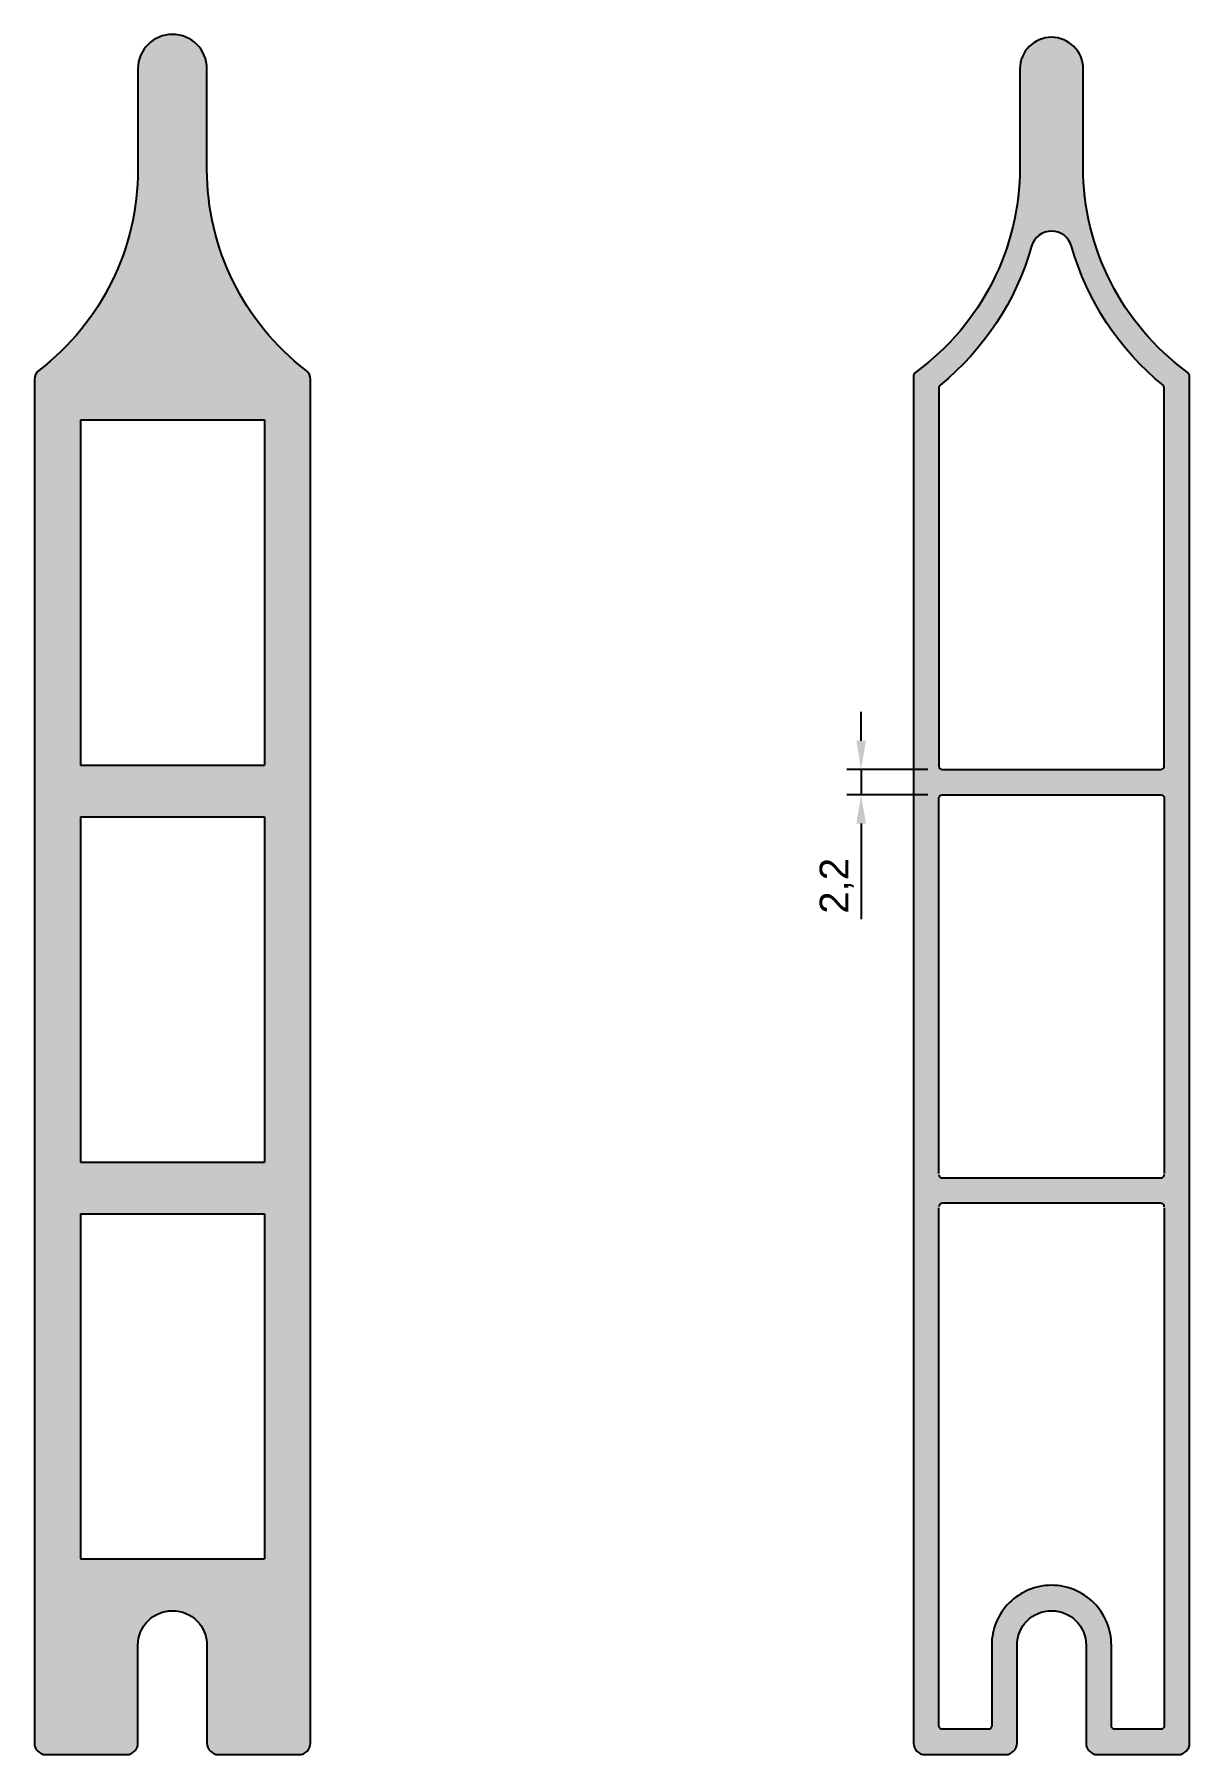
# Model space of a CAD drawing. Extents: x 73 to 823, y -58 to 227.
# Drawn here: x 85.3 to 185.7, y 77.8 to 227.3 of the extents above; entities that cross this region are included whole.
import ezdxf

# ---------------------------------------------------------------- set-up
doc = ezdxf.new("R2010")
doc.units = 0
doc.layers.get('0').update_dxf_attribs({"linetype": 'CONTINUOUS'})
doc.layers.get('DEFPOINTS').update_dxf_attribs({"linetype": 'CONTINUOUS'})
doc.styles.get("Standard").update_dxf_attribs({"font": 'arial.ttf'})
doc.dimstyles.new('ISO-25', dxfattribs={"dimtxt": 2.5, "dimasz": 2.5, "dimexe": 1.25, "dimexo": 1.25, "dimtad": 1, "dimtxsty": 'STANDARD', "dimcen": 2.5, "dimazin": 3, "dimtfac": 1, "dimtmove": 0, "dimatfit": 3})

# ---------------------------------------------------------------- blocks, each defined once
blk = doc.blocks.new('*U39')
at = {"linetype": 'CONTINUOUS'}
for points in [[(96.98, 193.83), (96.44, 227.21), (96.98, 227.32)], [(96.98, 193.83), (96.98, 227.32), (97.53, 193.83)], [(97.53, 193.83), (96.98, 227.32), (97.53, 227.32)], [(97.53, 193.83), (97.53, 227.32), (98.08, 193.83)], [(98.08, 193.83), (97.53, 227.32), (98.08, 227.21)], [(94.71, 193.83), (94.46, 225.41), (94.71, 225.91)], [(95.04, 193.83), (94.71, 225.91), (95.04, 226.35)], [(94.71, 193.83), (94.71, 225.91), (95.04, 193.83)], [(95.45, 193.83), (95.04, 226.35), (95.45, 226.72)], [(95.04, 193.83), (95.04, 226.35), (95.45, 193.83)], [(95.92, 193.83), (95.45, 226.72), (95.92, 227.01)], [(95.45, 193.83), (95.45, 226.72), (95.92, 193.83)], [(96.44, 193.83), (95.92, 227.01), (96.44, 227.21)], [(95.92, 193.83), (95.92, 227.01), (96.44, 193.83)], [(96.44, 193.83), (96.44, 227.21), (96.98, 193.83)], [(98.08, 193.83), (98.08, 227.21), (98.59, 193.83)], [(98.59, 193.83), (98.08, 227.21), (98.59, 227.01)], [(98.59, 193.83), (98.59, 227.01), (99.06, 193.83)], [(99.06, 193.83), (98.59, 227.01), (99.06, 226.72)], [(99.06, 193.83), (99.06, 226.72), (99.47, 193.83)], [(99.47, 193.83), (99.06, 226.72), (99.47, 226.35)], [(99.47, 193.83), (99.47, 226.35), (99.81, 193.83)], [(99.81, 193.83), (99.47, 226.35), (99.81, 225.91)], [(99.81, 193.83), (99.81, 225.91), (100.05, 193.83)], [(100.05, 193.83), (99.81, 225.91), (100.05, 225.41)], [(94.31, 193.83), (94.26, 224.33), (94.31, 224.88)], [(94.26, 215.58), (94.26, 224.33), (94.31, 193.83)], [(94.46, 193.83), (94.31, 224.88), (94.46, 225.41)], [(94.31, 193.83), (94.31, 224.88), (94.46, 193.83)], [(94.46, 193.83), (94.46, 225.41), (94.71, 193.83)], [(100.05, 193.83), (100.05, 225.41), (100.21, 193.83)], [(100.21, 193.83), (100.05, 225.41), (100.21, 224.88)], [(100.21, 193.83), (100.21, 224.88), (100.26, 193.83)], [(100.26, 215.58), (100.21, 224.88), (100.26, 224.33)], [(100.26, 193.83), (100.21, 224.88), (100.26, 215.58)], [(94.26, 193.83), (93.89, 211.57), (94.26, 215.58)], [(94.26, 193.83), (94.26, 215.58), (94.31, 193.83)], [(100.26, 193.83), (100.26, 215.58), (100.63, 193.83)], [(100.63, 193.83), (100.26, 215.58), (100.63, 211.57)], [(93.89, 193.83), (92.8, 207.69), (93.89, 211.57)], [(93.89, 193.83), (93.89, 211.57), (94.26, 193.83)], [(100.63, 193.83), (100.63, 211.57), (101.72, 193.83)], [(101.72, 193.83), (100.63, 211.57), (101.72, 207.69)], [(92.8, 193.83), (91.01, 204.08), (92.8, 207.69)], [(92.8, 193.83), (92.8, 207.69), (93.89, 193.83)], [(101.72, 193.83), (101.72, 207.69), (103.5, 193.83)], [(103.5, 193.83), (101.72, 207.69), (103.5, 204.08)], [(91.01, 193.83), (89.26, 201.73), (91.01, 204.08)], [(91.01, 193.83), (91.01, 204.08), (92.8, 193.83)], [(103.5, 193.83), (103.5, 204.08), (105.26, 193.83)], [(105.26, 193.83), (103.5, 204.08), (105.26, 201.73)], [(88.61, 77.83), (86.26, 198.68), (88.61, 200.85)], [(89.26, 193.83), (88.61, 200.85), (89.26, 201.73)], [(88.61, 77.83), (88.61, 200.85), (89.26, 77.83)], [(89.26, 77.83), (88.61, 200.85), (89.26, 94.83)], [(89.26, 94.83), (88.61, 200.85), (89.26, 124.83)], [(89.26, 124.83), (88.61, 200.85), (89.26, 129.33)], [(89.26, 129.33), (88.61, 200.85), (89.26, 159.33)], [(89.26, 159.33), (88.61, 200.85), (89.26, 163.83)], [(89.26, 163.83), (88.61, 200.85), (89.26, 193.83)], [(89.26, 193.83), (89.26, 201.73), (91.01, 193.83)], [(105.26, 193.83), (105.26, 201.73), (105.91, 77.83)], [(105.91, 77.83), (105.26, 201.73), (105.91, 200.85)], [(105.91, 77.83), (105.91, 200.85), (108.26, 77.83)], [(108.26, 77.83), (105.91, 200.85), (108.26, 198.68)], [(85.27, 78.65), (85.26, 197.33), (85.27, 197.49)], [(85.32, 78.49), (85.27, 197.51), (85.32, 197.66)], [(85.27, 78.65), (85.27, 197.49), (85.27, 197.51)], [(85.27, 78.65), (85.27, 197.51), (85.32, 78.49)], [(85.27, 78.65), (85.27, 197.49), (85.27, 78.65)], [(85.39, 78.33), (85.32, 197.69), (85.39, 197.82)], [(85.32, 78.47), (85.32, 197.66), (85.32, 197.69)], [(85.32, 78.47), (85.32, 197.69), (85.39, 78.33)], [(85.32, 78.49), (85.32, 197.66), (85.32, 78.47)], [(85.4, 78.31), (85.39, 197.82), (85.4, 197.85)], [(85.39, 78.33), (85.39, 197.82), (85.4, 78.31)], [(85.49, 78.19), (85.4, 197.85), (85.49, 197.97)], [(85.4, 78.31), (85.4, 197.85), (85.49, 78.19)], [(85.51, 78.16), (85.49, 197.97), (85.51, 198)], [(85.49, 78.19), (85.49, 197.97), (85.51, 78.16)], [(85.61, 78.06), (85.51, 198), (85.61, 198.09)], [(85.51, 78.16), (85.51, 198), (85.61, 78.06)], [(85.65, 78.04), (85.61, 198.09), (85.65, 198.12)], [(85.61, 78.06), (85.61, 198.09), (85.65, 78.04)], [(85.76, 77.96), (85.65, 198.12), (85.76, 198.22)], [(85.65, 78.04), (85.65, 198.12), (85.76, 77.96)], [(85.92, 77.89), (85.76, 198.22), (85.92, 198.37)], [(85.76, 77.96), (85.76, 198.22), (85.92, 77.89)], [(86.08, 77.84), (85.92, 198.37), (86.08, 198.52)], [(85.92, 77.89), (85.92, 198.37), (86.08, 77.84)], [(86.26, 77.83), (86.08, 198.52), (86.26, 198.68)], [(86.08, 77.84), (86.08, 198.52), (86.26, 77.83)], [(86.26, 77.83), (86.26, 198.68), (88.61, 77.83)], [(108.26, 77.83), (108.26, 198.68), (108.45, 77.85)], [(108.45, 77.85), (108.26, 198.68), (108.45, 198.5)], [(108.45, 77.85), (108.45, 198.5), (108.64, 77.9)], [(108.64, 77.9), (108.45, 198.5), (108.64, 198.33)], [(108.64, 77.9), (108.64, 198.33), (108.81, 78)], [(108.81, 78), (108.64, 198.33), (108.81, 198.17)], [(108.81, 78), (108.81, 198.17), (108.87, 78.04)], [(108.87, 78.04), (108.81, 198.17), (108.87, 198.12)], [(108.87, 78.04), (108.87, 198.12), (108.96, 78.12)], [(108.96, 78.12), (108.87, 198.12), (108.96, 198.03)], [(108.96, 78.12), (108.96, 198.03), (109, 78.16)], [(109, 78.16), (108.96, 198.03), (109, 198)], [(109, 78.16), (109, 198), (109.09, 78.27)], [(109.09, 78.27), (109, 198), (109.09, 197.88)], [(109.09, 78.27), (109.09, 197.88), (109.11, 78.31)], [(109.11, 78.31), (109.09, 197.88), (109.11, 197.85)], [(109.11, 78.31), (109.11, 197.85), (109.18, 78.45)], [(109.18, 78.45), (109.11, 197.85), (109.18, 197.71)], [(109.18, 78.45), (109.18, 197.71), (109.19, 78.48)], [(109.19, 78.48), (109.18, 197.71), (109.19, 197.69)], [(109.19, 78.48), (109.19, 197.69), (109.24, 78.63)], [(109.24, 78.63), (109.19, 197.69), (109.24, 197.52)], [(109.24, 78.63), (109.24, 197.52), (109.24, 78.66)], [(109.24, 78.66), (109.24, 197.52), (109.24, 197.51)], [(109.24, 78.66), (109.24, 197.51), (109.26, 78.83)], [(109.26, 78.83), (109.24, 197.51), (109.26, 197.33)], [(85.26, 78.83), (85.26, 197.33), (85.27, 78.65)], [(105.26, 163.83), (105.26, 193.83), (105.91, 77.83)], [(89.26, 159.33), (89.26, 163.83), (105.26, 159.33)], [(105.26, 159.33), (89.26, 163.83), (105.26, 163.83)], [(105.26, 159.33), (105.26, 163.83), (105.91, 77.83)], [(105.26, 129.33), (105.26, 159.33), (105.91, 77.83)], [(89.26, 124.83), (89.26, 129.33), (105.26, 124.83)], [(105.26, 124.83), (89.26, 129.33), (105.26, 129.33)], [(105.26, 124.83), (105.26, 129.33), (105.91, 77.83)], [(105.26, 94.83), (105.26, 124.83), (105.91, 77.83)], [(89.26, 77.83), (89.26, 94.83), (93.26, 77.83)], [(93.26, 77.83), (89.26, 94.83), (93.26, 94.83)], [(93.26, 77.83), (93.26, 94.83), (93.43, 77.84)], [(93.43, 77.84), (93.26, 94.83), (93.43, 94.83)], [(93.43, 77.84), (93.43, 94.83), (93.6, 77.89)], [(93.6, 77.89), (93.43, 94.83), (93.6, 94.83)], [(93.6, 77.89), (93.6, 94.83), (93.76, 77.96)], [(93.76, 77.96), (93.6, 94.83), (93.76, 94.83)], [(93.76, 77.96), (93.76, 94.83), (93.9, 78.06)], [(93.9, 78.06), (93.76, 94.83), (93.9, 94.83)], [(93.9, 78.06), (93.9, 94.83), (94.02, 78.19)], [(94.02, 78.19), (93.9, 94.83), (94.02, 94.83)], [(94.02, 78.19), (94.02, 94.83), (94.12, 78.33)], [(94.12, 78.33), (94.02, 94.83), (94.12, 94.83)], [(94.12, 78.33), (94.12, 94.83), (94.2, 78.49)], [(94.2, 78.49), (94.12, 94.83), (94.2, 94.83)], [(94.2, 78.49), (94.2, 94.83), (94.24, 78.65)], [(94.24, 78.65), (94.2, 94.83), (94.24, 94.83)], [(94.24, 78.65), (94.24, 94.83), (94.26, 78.83)], [(94.26, 87.33), (94.24, 94.83), (94.26, 94.83)], [(94.26, 78.83), (94.24, 94.83), (94.26, 87.33)], [(94.26, 87.33), (94.26, 94.83), (94.31, 87.88)], [(94.31, 87.88), (94.26, 94.83), (94.31, 94.83)], [(94.31, 87.88), (94.31, 94.83), (94.46, 88.41)], [(94.46, 88.41), (94.31, 94.83), (94.46, 94.83)], [(94.46, 88.41), (94.46, 94.83), (94.71, 88.91)], [(94.71, 88.91), (94.46, 94.83), (94.71, 94.83)], [(94.71, 88.91), (94.71, 94.83), (95.04, 89.35)], [(95.04, 89.35), (94.71, 94.83), (95.04, 94.83)], [(95.04, 89.35), (95.04, 94.83), (95.45, 89.72)], [(95.45, 89.72), (95.04, 94.83), (95.45, 94.83)], [(95.45, 89.72), (95.45, 94.83), (95.92, 90.01)], [(95.92, 90.01), (95.45, 94.83), (95.92, 94.83)], [(95.92, 90.01), (95.92, 94.83), (96.44, 90.21)], [(96.44, 90.21), (95.92, 94.83), (96.44, 94.83)], [(96.44, 90.21), (96.44, 94.83), (96.98, 90.32)], [(96.98, 90.32), (96.44, 94.83), (96.98, 94.83)], [(96.98, 90.32), (96.98, 94.83), (97.53, 90.32)], [(97.53, 90.32), (96.98, 94.83), (97.53, 94.83)], [(97.53, 90.32), (97.53, 94.83), (98.08, 90.21)], [(98.08, 90.21), (97.53, 94.83), (98.08, 94.83)], [(98.08, 90.21), (98.08, 94.83), (98.59, 90.01)], [(98.59, 90.01), (98.08, 94.83), (98.59, 94.83)], [(98.59, 90.01), (98.59, 94.83), (99.06, 89.72)], [(99.06, 89.72), (98.59, 94.83), (99.06, 94.83)], [(99.06, 89.72), (99.06, 94.83), (99.47, 89.35)], [(99.47, 89.35), (99.06, 94.83), (99.47, 94.83)], [(99.47, 89.35), (99.47, 94.83), (99.81, 88.91)], [(99.81, 88.91), (99.47, 94.83), (99.81, 94.83)], [(99.81, 88.91), (99.81, 94.83), (100.05, 88.41)], [(100.05, 88.41), (99.81, 94.83), (100.05, 94.83)], [(100.05, 88.41), (100.05, 94.83), (100.21, 87.88)], [(100.21, 87.88), (100.05, 94.83), (100.21, 94.83)], [(100.21, 87.88), (100.21, 94.83), (100.26, 87.33)], [(100.26, 87.33), (100.21, 94.83), (100.26, 94.83)], [(100.26, 87.33), (100.26, 94.83), (100.27, 78.65)], [(100.27, 78.65), (100.26, 94.83), (100.27, 94.83)], [(100.27, 78.65), (100.27, 94.83), (100.32, 78.49)], [(100.32, 78.49), (100.27, 94.83), (100.32, 94.83)], [(100.32, 78.49), (100.32, 94.83), (100.39, 78.33)], [(100.39, 78.33), (100.32, 94.83), (100.39, 94.83)], [(100.39, 78.33), (100.39, 94.83), (100.49, 78.19)], [(100.49, 78.19), (100.39, 94.83), (100.49, 94.83)], [(100.49, 78.19), (100.49, 94.83), (100.61, 78.06)], [(100.61, 78.06), (100.49, 94.83), (100.61, 94.83)], [(100.61, 78.06), (100.61, 94.83), (100.76, 77.96)], [(100.76, 77.96), (100.61, 94.83), (100.76, 94.83)], [(100.76, 77.96), (100.76, 94.83), (100.92, 77.89)], [(100.92, 77.89), (100.76, 94.83), (100.92, 94.83)], [(100.92, 77.89), (100.92, 94.83), (101.08, 77.84)], [(101.08, 77.84), (100.92, 94.83), (101.08, 94.83)], [(101.08, 77.84), (101.08, 94.83), (101.26, 77.83)], [(101.26, 77.83), (101.08, 94.83), (101.26, 94.83)], [(101.26, 77.83), (101.26, 94.83), (105.26, 77.83)], [(105.26, 77.83), (101.26, 94.83), (105.26, 94.83)], [(105.26, 77.83), (105.26, 94.83), (105.91, 77.83)], [(100.26, 78.83), (100.26, 87.33), (100.27, 78.65)]]:
    blk.add_solid(points, dxfattribs=at)
blk = doc.blocks.new('*U41')
at = {"linetype": 'CONTINUOUS'}
for points in [[(171.32, 207.29), (171.1, 225.32), (171.32, 225.78)], [(171.63, 208.11), (171.32, 225.78), (171.63, 226.18)], [(171.32, 207.29), (171.32, 225.78), (171.63, 208.11)], [(171.93, 208.93), (171.63, 226.18), (171.93, 226.46)], [(171.63, 208.11), (171.63, 226.18), (171.93, 208.93)], [(172.01, 209.12), (171.93, 226.46), (172.01, 226.52)], [(171.93, 208.93), (171.93, 226.46), (172.01, 209.12)], [(172.05, 209.24), (172.01, 226.52), (172.05, 226.55)], [(172.01, 209.12), (172.01, 226.52), (172.05, 209.24)], [(172.23, 209.52), (172.05, 226.55), (172.23, 226.66)], [(172.05, 209.24), (172.05, 226.55), (172.23, 209.52)], [(172.44, 209.75), (172.23, 226.66), (172.44, 226.79)], [(172.23, 209.52), (172.23, 226.66), (172.44, 209.75)], [(172.45, 209.77), (172.44, 226.79), (172.45, 226.8)], [(172.44, 209.75), (172.44, 226.79), (172.45, 209.77)], [(172.72, 209.97), (172.45, 226.8), (172.72, 226.9)], [(172.45, 209.77), (172.45, 226.8), (172.72, 209.97)], [(172.91, 210.06), (172.72, 226.9), (172.91, 226.97)], [(172.72, 209.97), (172.72, 226.9), (172.91, 210.06)], [(173.01, 210.11), (172.91, 226.97), (173.01, 226.99)], [(172.91, 210.06), (172.91, 226.97), (173.01, 210.11)], [(173.33, 210.2), (173.01, 226.99), (173.33, 227.05)], [(173.01, 210.11), (173.01, 226.99), (173.33, 210.2)], [(173.41, 210.21), (173.33, 227.05), (173.41, 227.07)], [(173.33, 210.2), (173.33, 227.05), (173.41, 210.21)], [(173.41, 210.21), (173.41, 227.07), (173.66, 210.23)], [(173.66, 210.23), (173.41, 227.07), (173.66, 227.07)], [(173.66, 210.23), (173.66, 227.07), (173.92, 210.21)], [(173.92, 210.21), (173.66, 227.07), (173.92, 227.07)], [(173.92, 210.21), (173.92, 227.07), (173.99, 210.2)], [(173.99, 210.2), (173.92, 227.07), (173.99, 227.05)], [(173.99, 210.2), (173.99, 227.05), (174.31, 210.11)], [(174.31, 210.11), (173.99, 227.05), (174.31, 226.99)], [(174.31, 210.11), (174.31, 226.99), (174.41, 210.06)], [(174.41, 210.06), (174.31, 226.99), (174.41, 226.97)], [(174.41, 210.06), (174.41, 226.97), (174.61, 209.97)], [(174.61, 209.97), (174.41, 226.97), (174.61, 226.9)], [(174.61, 209.97), (174.61, 226.9), (174.87, 209.77)], [(174.87, 209.77), (174.61, 226.9), (174.87, 226.8)], [(174.87, 209.77), (174.87, 226.8), (174.89, 209.75)], [(174.89, 209.75), (174.87, 226.8), (174.89, 226.79)], [(174.89, 209.75), (174.89, 226.79), (175.1, 209.52)], [(175.1, 209.52), (174.89, 226.79), (175.1, 226.66)], [(175.1, 209.52), (175.1, 226.66), (175.27, 209.24)], [(175.27, 209.24), (175.1, 226.66), (175.27, 226.55)], [(175.27, 209.24), (175.27, 226.55), (175.32, 209.12)], [(175.32, 209.12), (175.27, 226.55), (175.32, 226.52)], [(175.32, 209.12), (175.32, 226.52), (175.39, 208.93)], [(175.39, 208.93), (175.32, 226.52), (175.39, 226.46)], [(175.39, 208.93), (175.39, 226.46), (175.69, 208.11)], [(175.69, 208.11), (175.39, 226.46), (175.69, 226.18)], [(175.69, 208.11), (175.69, 226.18), (176, 207.29)], [(176, 207.29), (175.69, 226.18), (176, 225.78)], [(176, 207.29), (176, 225.78), (176.23, 206.68)], [(176.23, 206.68), (176, 225.78), (176.23, 225.32)], [(170.96, 206.3), (170.91, 224.33), (170.96, 224.83)], [(170.91, 215.77), (170.91, 224.33), (170.96, 206.3)], [(171.1, 206.68), (170.96, 224.83), (171.1, 225.32)], [(170.96, 206.3), (170.96, 224.83), (171.1, 206.68)], [(171.1, 206.68), (171.1, 225.32), (171.32, 207.29)], [(176.23, 206.68), (176.23, 225.32), (176.37, 206.3)], [(176.37, 206.3), (176.23, 225.32), (176.37, 224.83)], [(176.37, 206.3), (176.37, 224.83), (176.41, 206.17)], [(176.41, 215.77), (176.37, 224.83), (176.41, 224.33)], [(176.41, 206.17), (176.37, 224.83), (176.41, 215.77)], [(170.91, 206.17), (170.66, 213.07), (170.91, 215.77)], [(170.91, 206.17), (170.91, 215.77), (170.96, 206.3)], [(176.41, 206.17), (176.41, 215.77), (176.67, 205.48)], [(176.67, 205.48), (176.41, 215.77), (176.67, 213.07)], [(170.66, 205.48), (170.52, 211.65), (170.66, 213.07)], [(170.66, 205.48), (170.66, 213.07), (170.91, 206.17)], [(176.67, 205.48), (176.67, 213.07), (176.8, 205.24)], [(176.8, 205.24), (176.67, 213.07), (176.8, 211.65)], [(170.52, 205.24), (169.37, 207.68), (170.52, 211.65)], [(170.52, 205.24), (170.52, 211.65), (170.66, 205.48)], [(176.8, 205.24), (176.8, 211.65), (177.95, 203.16)], [(177.95, 203.16), (176.8, 211.65), (177.95, 207.68)], [(168.88, 202.27), (167.5, 203.99), (168.88, 206.71)], [(169.37, 203.16), (168.88, 206.71), (169.37, 207.68)], [(168.88, 202.27), (168.88, 206.71), (169.37, 203.16)], [(169.37, 203.16), (169.37, 207.68), (170.52, 205.24)], [(177.95, 203.16), (177.95, 207.68), (178.45, 202.27)], [(178.45, 202.27), (177.95, 207.68), (178.45, 206.71)], [(178.45, 202.27), (178.45, 206.71), (179.83, 200.49)], [(179.83, 200.49), (178.45, 206.71), (179.83, 203.99)], [(167.5, 200.49), (166.63, 202.87), (167.5, 203.99)], [(167.5, 200.49), (167.5, 203.99), (168.88, 202.27)], [(179.83, 200.49), (179.83, 203.99), (180.69, 199.37)], [(180.69, 199.37), (179.83, 203.99), (180.69, 202.87)], [(166.63, 199.37), (164.97, 200.72), (166.63, 202.87)], [(166.63, 199.37), (166.63, 202.87), (167.5, 200.49)], [(180.69, 199.37), (180.69, 202.87), (182.36, 197.78)], [(182.36, 197.78), (180.69, 202.87), (182.36, 200.72)], [(164.97, 197.78), (163.97, 199.84), (164.97, 200.72)], [(164.97, 197.78), (164.97, 200.72), (166.63, 199.37)], [(182.36, 197.78), (182.36, 200.72), (183.35, 196.83)], [(183.35, 196.83), (182.36, 200.72), (183.35, 199.84)], [(163.86, 196.6), (162.66, 198.69), (163.86, 199.75)], [(163.86, 196.6), (163.86, 199.75), (163.87, 196.66)], [(163.87, 196.66), (163.86, 199.75), (163.87, 199.75)], [(163.88, 196.71), (163.87, 199.75), (163.88, 199.76)], [(163.87, 196.66), (163.87, 199.75), (163.88, 196.71)], [(163.9, 196.75), (163.88, 199.76), (163.9, 199.78)], [(163.88, 196.71), (163.88, 199.76), (163.9, 196.75)], [(163.93, 196.8), (163.9, 199.78), (163.93, 199.81)], [(163.9, 196.75), (163.9, 199.78), (163.93, 196.8)], [(163.97, 196.83), (163.93, 199.81), (163.97, 199.84)], [(163.93, 196.8), (163.93, 199.81), (163.97, 196.83)], [(163.97, 196.83), (163.97, 199.84), (164.97, 197.78)], [(183.35, 196.83), (183.35, 199.84), (183.39, 196.8)], [(183.39, 196.8), (183.35, 199.84), (183.39, 199.81)], [(183.39, 196.8), (183.39, 199.81), (183.42, 196.75)], [(183.42, 196.75), (183.39, 199.81), (183.42, 199.78)], [(183.42, 196.75), (183.42, 199.78), (183.44, 196.71)], [(183.44, 196.71), (183.42, 199.78), (183.44, 199.76)], [(183.44, 196.71), (183.44, 199.76), (183.46, 196.66)], [(183.46, 196.66), (183.44, 199.76), (183.46, 199.75)], [(183.46, 196.66), (183.46, 199.75), (183.46, 196.6)], [(183.46, 196.6), (183.46, 199.75), (183.46, 199.75)], [(183.46, 196.6), (183.46, 199.75), (184.66, 77.83)], [(184.66, 77.83), (183.46, 199.75), (184.66, 198.69)], [(161.67, 78.73), (161.66, 197.58), (161.67, 197.67)], [(161.66, 78.83), (161.66, 197.58), (161.67, 78.73)], [(161.68, 78.65), (161.67, 197.67), (161.68, 197.7)], [(161.67, 78.73), (161.67, 197.67), (161.68, 78.65)], [(161.7, 78.58), (161.68, 197.7), (161.7, 197.76)], [(161.68, 78.65), (161.68, 197.7), (161.7, 78.58)], [(161.72, 78.49), (161.7, 197.76), (161.72, 197.81)], [(161.7, 78.58), (161.7, 197.76), (161.72, 78.49)], [(161.74, 78.45), (161.72, 197.81), (161.74, 197.85)], [(161.72, 78.49), (161.72, 197.81), (161.74, 78.45)], [(161.8, 78.33), (161.74, 197.85), (161.8, 197.92)], [(161.74, 78.45), (161.74, 197.85), (161.8, 78.33)], [(161.87, 78.23), (161.8, 197.92), (161.87, 197.98)], [(161.8, 78.33), (161.8, 197.92), (161.8, 78.33)], [(161.8, 78.33), (161.8, 197.92), (161.8, 197.92)], [(161.8, 78.33), (161.8, 197.92), (161.87, 78.23)], [(161.9, 78.19), (161.87, 197.98), (161.9, 198.01)], [(161.87, 78.23), (161.87, 197.98), (161.9, 78.19)], [(162.02, 78.06), (161.9, 198.01), (162.02, 198.12)], [(161.9, 78.19), (161.9, 198.01), (162.02, 78.06)], [(162.16, 77.96), (162.02, 198.12), (162.16, 198.24)], [(162.02, 78.06), (162.02, 198.12), (162.16, 77.96)], [(162.32, 77.89), (162.16, 198.24), (162.32, 198.38)], [(162.16, 77.96), (162.16, 198.24), (162.32, 77.89)], [(162.49, 77.84), (162.32, 198.38), (162.49, 198.53)], [(162.32, 77.89), (162.32, 198.38), (162.49, 77.84)], [(162.66, 77.83), (162.49, 198.53), (162.66, 198.69)], [(162.49, 77.84), (162.49, 198.53), (162.66, 77.83)], [(162.66, 77.83), (162.66, 198.69), (163.86, 77.83)], [(163.86, 77.83), (162.66, 198.69), (163.86, 80.33)], [(163.86, 80.33), (162.66, 198.69), (163.86, 125.44)], [(163.86, 125.44), (162.66, 198.69), (163.86, 128.24)], [(163.86, 128.24), (162.66, 198.69), (163.86, 160.94)], [(163.86, 160.94), (162.66, 198.69), (163.86, 163.74)], [(163.86, 163.74), (162.66, 198.69), (163.86, 196.6)], [(184.66, 77.83), (184.66, 198.69), (184.86, 77.85)], [(184.86, 77.85), (184.66, 198.69), (184.86, 198.51)], [(184.86, 77.85), (184.86, 198.51), (185.05, 77.9)], [(185.05, 77.9), (184.86, 198.51), (185.05, 198.35)], [(185.05, 77.9), (185.05, 198.35), (185.22, 78)], [(185.22, 78), (185.05, 198.35), (185.22, 198.2)], [(185.22, 78), (185.22, 198.2), (185.37, 78.12)], [(185.37, 78.12), (185.22, 198.2), (185.37, 198.06)], [(185.37, 78.12), (185.37, 198.06), (185.46, 78.23)], [(185.46, 78.23), (185.37, 198.06), (185.46, 197.98)], [(185.46, 78.23), (185.46, 197.98), (185.49, 78.27)], [(185.49, 78.27), (185.46, 197.98), (185.49, 197.95)], [(185.49, 78.27), (185.49, 197.95), (185.53, 78.33)], [(185.53, 78.33), (185.49, 197.95), (185.53, 197.92)], [(185.53, 78.33), (185.53, 197.92), (185.58, 78.44)], [(185.58, 78.44), (185.53, 197.92), (185.58, 197.85)], [(185.58, 78.44), (185.58, 197.85), (185.59, 78.45)], [(185.59, 78.45), (185.58, 197.85), (185.59, 197.85)], [(185.59, 78.45), (185.59, 197.85), (185.63, 78.58)], [(185.63, 78.58), (185.59, 197.85), (185.63, 197.76)], [(185.63, 78.58), (185.63, 197.76), (185.64, 78.63)], [(185.64, 78.63), (185.63, 197.76), (185.64, 197.71)], [(185.64, 78.63), (185.64, 197.71), (185.65, 78.74)], [(185.65, 78.74), (185.64, 197.71), (185.65, 197.67)], [(185.65, 78.74), (185.65, 197.67), (185.66, 78.83)], [(185.66, 78.83), (185.65, 197.67), (185.66, 197.58)], [(183.46, 163.74), (183.46, 196.6), (184.66, 77.83)], [(163.86, 160.94), (163.86, 163.74), (163.87, 160.99)], [(163.87, 160.99), (163.86, 163.74), (163.87, 163.69)], [(163.87, 160.99), (163.87, 163.69), (163.88, 161.04)], [(163.88, 161.04), (163.87, 163.69), (163.88, 163.64)], [(163.88, 161.04), (163.88, 163.64), (163.9, 161.09)], [(163.9, 161.09), (163.88, 163.64), (163.9, 163.59)], [(163.9, 161.09), (163.9, 163.59), (163.93, 161.13)], [(163.93, 161.13), (163.9, 163.59), (163.93, 163.55)], [(163.93, 161.13), (163.93, 163.55), (163.97, 161.17)], [(163.97, 161.17), (163.93, 163.55), (163.97, 163.51)], [(163.97, 161.17), (163.97, 163.51), (164.01, 161.2)], [(164.01, 161.2), (163.97, 163.51), (164.01, 163.48)], [(164.01, 161.2), (164.01, 163.48), (164.06, 161.22)], [(164.06, 161.22), (164.01, 163.48), (164.06, 163.46)], [(164.06, 161.22), (164.06, 163.46), (164.11, 161.24)], [(164.11, 161.24), (164.06, 163.46), (164.11, 163.45)], [(164.11, 161.24), (164.11, 163.45), (164.16, 161.24)], [(164.16, 161.24), (164.11, 163.45), (164.16, 163.44)], [(164.16, 161.24), (164.16, 163.44), (183.16, 161.24)], [(183.16, 161.24), (164.16, 163.44), (183.16, 163.44)], [(183.21, 161.24), (183.16, 163.44), (183.21, 163.45)], [(183.16, 161.24), (183.16, 163.44), (183.21, 161.24)], [(183.27, 161.22), (183.21, 163.45), (183.27, 163.46)], [(183.21, 161.24), (183.21, 163.45), (183.27, 161.22)], [(183.31, 161.2), (183.27, 163.46), (183.31, 163.48)], [(183.27, 161.22), (183.27, 163.46), (183.31, 161.2)], [(183.36, 161.17), (183.31, 163.48), (183.36, 163.51)], [(183.31, 161.2), (183.31, 163.48), (183.36, 161.17)], [(183.39, 161.13), (183.36, 163.51), (183.39, 163.55)], [(183.36, 161.17), (183.36, 163.51), (183.39, 161.13)], [(183.42, 161.09), (183.39, 163.55), (183.42, 163.59)], [(183.39, 161.13), (183.39, 163.55), (183.42, 161.09)], [(183.44, 161.04), (183.42, 163.59), (183.44, 163.64)], [(183.42, 161.09), (183.42, 163.59), (183.44, 161.04)], [(183.46, 160.99), (183.44, 163.64), (183.46, 163.69)], [(183.44, 161.04), (183.44, 163.64), (183.46, 160.99)], [(183.46, 160.94), (183.46, 163.69), (183.46, 163.74)], [(183.46, 160.94), (183.46, 163.74), (184.66, 77.83)], [(183.46, 160.99), (183.46, 163.69), (183.46, 160.94)], [(183.46, 128.24), (183.46, 160.94), (184.66, 77.83)], [(163.86, 125.44), (163.86, 128.24), (163.87, 125.49)], [(163.87, 125.49), (163.86, 128.24), (163.87, 128.19)], [(163.87, 125.49), (163.87, 128.19), (163.88, 125.54)], [(163.88, 125.54), (163.87, 128.19), (163.88, 128.14)], [(163.88, 125.54), (163.88, 128.14), (163.9, 125.59)], [(163.9, 125.59), (163.88, 128.14), (163.9, 128.09)], [(163.9, 125.59), (163.9, 128.09), (163.93, 125.63)], [(163.93, 125.63), (163.9, 128.09), (163.93, 128.05)], [(163.93, 125.63), (163.93, 128.05), (163.97, 125.67)], [(163.97, 125.67), (163.93, 128.05), (163.97, 128.01)], [(163.97, 125.67), (163.97, 128.01), (164.01, 125.7)], [(164.01, 125.7), (163.97, 128.01), (164.01, 127.98)], [(164.01, 125.7), (164.01, 127.98), (164.06, 125.72)], [(164.06, 125.72), (164.01, 127.98), (164.06, 127.96)], [(164.06, 125.72), (164.06, 127.96), (164.11, 125.74)], [(164.11, 125.74), (164.06, 127.96), (164.11, 127.95)], [(164.11, 125.74), (164.11, 127.95), (164.16, 125.74)], [(164.16, 125.74), (164.11, 127.95), (164.16, 127.94)], [(164.16, 125.74), (164.16, 127.94), (183.16, 125.74)], [(183.16, 125.74), (164.16, 127.94), (183.16, 127.94)], [(183.21, 125.74), (183.16, 127.94), (183.21, 127.95)], [(183.16, 125.74), (183.16, 127.94), (183.21, 125.74)], [(183.21, 125.74), (183.21, 127.95), (183.22, 125.74)], [(183.22, 125.74), (183.21, 127.95), (183.22, 127.95)], [(183.27, 125.72), (183.22, 127.95), (183.27, 127.96)], [(183.22, 125.74), (183.22, 127.95), (183.27, 125.72)], [(183.28, 125.72), (183.27, 127.96), (183.28, 127.97)], [(183.27, 125.72), (183.27, 127.96), (183.28, 125.72)], [(183.31, 125.7), (183.28, 127.97), (183.31, 127.98)], [(183.28, 125.72), (183.28, 127.97), (183.31, 125.7)], [(183.33, 125.69), (183.31, 127.98), (183.33, 127.99)], [(183.31, 125.7), (183.31, 127.98), (183.33, 125.69)], [(183.36, 125.67), (183.33, 127.99), (183.36, 128.01)], [(183.33, 125.69), (183.33, 127.99), (183.36, 125.67)], [(183.37, 125.65), (183.36, 128.01), (183.37, 128.03)], [(183.36, 125.67), (183.36, 128.01), (183.37, 125.65)], [(183.39, 125.63), (183.37, 128.03), (183.39, 128.05)], [(183.37, 125.65), (183.37, 128.03), (183.39, 125.63)], [(183.41, 125.61), (183.39, 128.05), (183.41, 128.08)], [(183.39, 125.63), (183.39, 128.05), (183.41, 125.61)], [(183.42, 125.59), (183.41, 128.08), (183.42, 128.09)], [(183.41, 125.61), (183.41, 128.08), (183.42, 125.59)], [(183.44, 125.56), (183.42, 128.09), (183.44, 128.13)], [(183.42, 125.59), (183.42, 128.09), (183.44, 125.56)], [(183.46, 125.5), (183.44, 128.14), (183.46, 128.18)], [(183.44, 125.54), (183.44, 128.13), (183.44, 128.14)], [(183.44, 125.54), (183.44, 128.14), (183.46, 125.5)], [(183.44, 125.56), (183.44, 128.13), (183.44, 125.54)], [(183.46, 125.44), (183.46, 128.19), (183.46, 128.24)], [(183.46, 125.44), (183.46, 128.24), (184.66, 77.83)], [(183.46, 125.49), (183.46, 128.18), (183.46, 128.19)], [(183.46, 125.49), (183.46, 128.19), (183.46, 125.44)], [(183.46, 125.5), (183.46, 128.18), (183.46, 125.49)], [(183.46, 80.33), (183.46, 125.44), (184.66, 77.83)], [(170.31, 78.06), (170.16, 91.16), (170.31, 91.28)], [(170.43, 78.19), (170.31, 91.28), (170.43, 91.38)], [(170.31, 78.06), (170.31, 91.28), (170.43, 78.19)], [(170.53, 78.33), (170.43, 91.38), (170.53, 91.46)], [(170.43, 78.19), (170.43, 91.38), (170.53, 78.33)], [(170.6, 78.49), (170.53, 91.46), (170.6, 91.52)], [(170.53, 78.33), (170.53, 91.46), (170.6, 78.49)], [(170.65, 78.65), (170.6, 91.52), (170.65, 91.56)], [(170.6, 78.49), (170.6, 91.52), (170.65, 78.65)], [(170.66, 87.33), (170.65, 91.56), (170.66, 91.57)], [(170.65, 78.65), (170.65, 91.56), (170.66, 78.83)], [(170.66, 78.83), (170.65, 91.56), (170.66, 87.33)], [(170.71, 87.88), (170.66, 91.57), (170.71, 91.62)], [(170.66, 87.33), (170.66, 91.57), (170.71, 87.88)], [(170.77, 88.09), (170.71, 91.62), (170.77, 91.66)], [(170.71, 87.88), (170.71, 91.62), (170.77, 88.09)], [(170.86, 88.41), (170.77, 91.66), (170.86, 91.71)], [(170.77, 88.09), (170.77, 91.66), (170.86, 88.41)], [(171.11, 88.91), (170.86, 91.71), (171.11, 91.85)], [(170.86, 88.41), (170.86, 91.71), (171.11, 88.91)], [(171.45, 89.35), (171.11, 91.85), (171.45, 92.02)], [(171.11, 88.91), (171.11, 91.85), (171.45, 89.35)], [(171.67, 89.56), (171.45, 92.02), (171.67, 92.15)], [(171.45, 89.35), (171.45, 92.02), (171.67, 89.56)], [(171.85, 89.72), (171.67, 92.15), (171.85, 92.2)], [(171.67, 89.56), (171.67, 92.15), (171.85, 89.72)], [(172.33, 90.01), (171.85, 92.2), (172.33, 92.34)], [(171.85, 89.72), (171.85, 92.2), (172.33, 90.01)], [(172.65, 90.14), (172.33, 92.34), (172.65, 92.44)], [(172.33, 90.01), (172.33, 92.34), (172.65, 90.14)], [(172.84, 90.21), (172.65, 92.44), (172.84, 92.46)], [(172.65, 90.14), (172.65, 92.44), (172.84, 90.21)], [(173.39, 90.32), (172.84, 92.46), (173.39, 92.51)], [(172.84, 90.21), (172.84, 92.46), (173.39, 90.32)], [(173.66, 90.32), (173.39, 92.51), (173.66, 92.54)], [(173.39, 90.32), (173.39, 92.51), (173.66, 90.32)], [(173.66, 90.32), (173.66, 92.54), (173.94, 90.32)], [(173.94, 90.32), (173.66, 92.54), (173.94, 92.52)], [(173.94, 90.32), (173.94, 92.52), (174.48, 90.21)], [(174.48, 90.21), (173.94, 92.52), (174.48, 92.47)], [(174.48, 90.21), (174.48, 92.47), (174.57, 90.18)], [(174.57, 90.18), (174.48, 92.47), (174.57, 92.46)], [(174.57, 90.18), (174.57, 92.46), (175, 90.01)], [(175, 90.01), (174.57, 92.46), (175, 92.35)], [(175, 90.01), (175, 92.35), (175.44, 89.74)], [(175.44, 89.74), (175, 92.35), (175.44, 92.23)], [(175.44, 89.74), (175.44, 92.23), (175.47, 89.72)], [(175.47, 89.72), (175.44, 92.23), (175.47, 92.21)], [(175.47, 89.72), (175.47, 92.21), (175.88, 89.35)], [(175.88, 89.35), (175.47, 92.21), (175.88, 92.02)], [(175.88, 89.35), (175.88, 92.02), (176.21, 88.91)], [(176.21, 88.91), (175.88, 92.02), (176.21, 91.87)], [(176.21, 88.91), (176.21, 91.87), (176.26, 88.81)], [(176.26, 88.81), (176.21, 91.87), (176.26, 91.84)], [(176.26, 88.81), (176.26, 91.84), (176.46, 88.41)], [(176.46, 88.41), (176.26, 91.84), (176.46, 91.71)], [(176.46, 88.41), (176.46, 91.71), (176.61, 87.88)], [(176.61, 87.88), (176.46, 91.71), (176.61, 91.6)], [(176.61, 87.88), (176.61, 91.6), (176.66, 87.33)], [(176.66, 87.33), (176.61, 91.6), (176.66, 91.56)], [(176.66, 87.33), (176.66, 91.56), (176.68, 78.65)], [(176.68, 78.65), (176.66, 91.56), (176.68, 91.55)], [(176.68, 78.65), (176.68, 91.55), (176.72, 78.49)], [(176.72, 78.49), (176.68, 91.55), (176.72, 91.52)], [(176.72, 78.49), (176.72, 91.52), (176.8, 78.33)], [(176.8, 78.33), (176.72, 91.52), (176.8, 91.47)], [(176.8, 78.33), (176.8, 91.47), (176.9, 78.19)], [(176.9, 78.19), (176.8, 91.47), (176.9, 91.4)], [(176.9, 78.19), (176.9, 91.4), (177, 78.08)], [(177, 78.08), (176.9, 91.4), (177, 91.32)], [(177, 78.08), (177, 91.32), (177.02, 78.06)], [(177.02, 78.06), (177, 91.32), (177.02, 91.31)], [(177.02, 78.06), (177.02, 91.31), (177.16, 77.96)], [(177.16, 77.96), (177.02, 91.31), (177.16, 91.17)], [(169.34, 77.83), (168.86, 89.33), (169.34, 90.23)], [(169.66, 77.83), (169.34, 90.23), (169.66, 90.62)], [(169.34, 77.83), (169.34, 90.23), (169.66, 77.83)], [(169.84, 77.84), (169.66, 90.62), (169.84, 90.84)], [(169.66, 77.83), (169.66, 90.62), (169.84, 77.84)], [(169.99, 77.88), (169.84, 90.84), (169.99, 91.02)], [(169.84, 77.84), (169.84, 90.84), (169.99, 77.88)], [(170, 77.89), (169.99, 91.02), (170, 91.03)], [(169.99, 77.88), (169.99, 91.02), (170, 77.89)], [(170.16, 77.96), (170, 91.03), (170.16, 91.16)], [(170, 77.89), (170, 91.03), (170.16, 77.96)], [(170.16, 77.96), (170.16, 91.16), (170.31, 78.06)], [(177.16, 77.96), (177.16, 91.17), (177.32, 77.89)], [(177.32, 77.89), (177.16, 91.17), (177.32, 91.01)], [(177.32, 77.89), (177.32, 91.01), (177.49, 77.84)], [(177.49, 77.84), (177.32, 91.01), (177.49, 90.84)], [(177.49, 77.84), (177.49, 90.84), (177.65, 77.83)], [(177.65, 77.83), (177.49, 90.84), (177.65, 90.68)], [(177.65, 77.83), (177.65, 90.68), (177.66, 77.83)], [(177.66, 77.83), (177.65, 90.68), (177.66, 90.66)], [(177.66, 77.83), (177.66, 90.66), (178.17, 77.83)], [(178.17, 77.83), (177.66, 90.66), (178.17, 89.94)], [(178.17, 77.83), (178.17, 89.94), (178.55, 77.83)], [(178.55, 77.83), (178.17, 89.94), (178.55, 89.12)], [(168.56, 77.83), (168.46, 87.34), (168.56, 88.36)], [(168.86, 77.83), (168.56, 88.36), (168.86, 89.33)], [(168.56, 77.83), (168.56, 88.36), (168.86, 77.83)], [(168.86, 77.83), (168.86, 89.33), (169.34, 77.83)], [(178.55, 77.83), (178.55, 89.12), (178.78, 77.83)], [(178.78, 77.83), (178.55, 89.12), (178.78, 88.24)], [(178.78, 77.83), (178.78, 88.24), (178.86, 77.83)], [(178.86, 80.33), (178.78, 88.24), (178.86, 87.34)], [(178.86, 77.83), (178.78, 88.24), (178.86, 80.33)], [(168.46, 80.33), (168.46, 87.34), (168.56, 77.83)], [(176.66, 78.83), (176.66, 87.33), (176.68, 78.65)], [(163.86, 77.83), (163.86, 80.33), (163.87, 77.83)], [(163.87, 77.83), (163.86, 80.33), (163.87, 80.28)], [(163.87, 77.83), (163.87, 80.28), (163.88, 77.83)], [(163.88, 77.83), (163.87, 80.28), (163.88, 80.23)], [(163.88, 77.83), (163.88, 80.23), (163.9, 77.83)], [(163.9, 77.83), (163.88, 80.23), (163.9, 80.18)], [(163.9, 77.83), (163.9, 80.18), (163.93, 77.83)], [(163.93, 77.83), (163.9, 80.18), (163.93, 80.14)], [(163.93, 77.83), (163.93, 80.14), (163.97, 77.83)], [(163.97, 77.83), (163.93, 80.14), (163.97, 80.1)], [(163.97, 77.83), (163.97, 80.1), (164.01, 77.83)], [(164.01, 77.83), (163.97, 80.1), (164.01, 80.07)], [(164.01, 77.83), (164.01, 80.07), (164.06, 77.83)], [(164.06, 77.83), (164.01, 80.07), (164.06, 80.05)], [(164.06, 77.83), (164.06, 80.05), (164.11, 77.83)], [(164.11, 77.83), (164.06, 80.05), (164.11, 80.03)], [(164.11, 77.83), (164.11, 80.03), (164.16, 77.83)], [(164.16, 77.83), (164.11, 80.03), (164.16, 80.03)], [(164.16, 77.83), (164.16, 80.03), (168.16, 77.83)], [(168.16, 77.83), (164.16, 80.03), (168.16, 80.03)], [(168.16, 77.83), (168.16, 80.03), (168.21, 77.83)], [(168.21, 77.83), (168.16, 80.03), (168.21, 80.03)], [(168.27, 77.83), (168.21, 80.03), (168.27, 80.05)], [(168.21, 77.83), (168.21, 80.03), (168.27, 77.83)], [(168.31, 77.83), (168.27, 80.05), (168.31, 80.07)], [(168.27, 77.83), (168.27, 80.05), (168.31, 77.83)], [(168.36, 77.83), (168.31, 80.07), (168.36, 80.1)], [(168.31, 77.83), (168.31, 80.07), (168.36, 77.83)], [(168.39, 77.83), (168.36, 80.1), (168.39, 80.14)], [(168.36, 77.83), (168.36, 80.1), (168.39, 77.83)], [(168.42, 77.83), (168.39, 80.14), (168.42, 80.18)], [(168.39, 77.83), (168.39, 80.14), (168.42, 77.83)], [(168.44, 77.83), (168.42, 80.18), (168.44, 80.23)], [(168.42, 77.83), (168.42, 80.18), (168.44, 77.83)], [(168.46, 77.83), (168.44, 80.23), (168.46, 80.28)], [(168.44, 77.83), (168.44, 80.23), (168.46, 77.83)], [(168.46, 77.83), (168.46, 80.28), (168.46, 80.33)], [(168.46, 77.83), (168.46, 80.33), (168.56, 77.83)], [(168.46, 77.83), (168.46, 80.28), (168.46, 77.83)], [(178.86, 77.83), (178.86, 80.33), (178.87, 77.83)], [(178.87, 77.83), (178.86, 80.33), (178.87, 80.28)], [(178.87, 77.83), (178.87, 80.28), (178.88, 77.83)], [(178.88, 77.83), (178.87, 80.28), (178.88, 80.23)], [(178.88, 77.83), (178.88, 80.23), (178.9, 77.83)], [(178.9, 77.83), (178.88, 80.23), (178.9, 80.18)], [(178.9, 77.83), (178.9, 80.18), (178.93, 77.83)], [(178.93, 77.83), (178.9, 80.18), (178.93, 80.14)], [(178.93, 77.83), (178.93, 80.14), (178.97, 77.83)], [(178.97, 77.83), (178.93, 80.14), (178.97, 80.1)], [(178.97, 77.83), (178.97, 80.1), (179.01, 77.83)], [(179.01, 77.83), (178.97, 80.1), (179.01, 80.07)], [(179.01, 77.83), (179.01, 80.07), (179.06, 77.83)], [(179.06, 77.83), (179.01, 80.07), (179.06, 80.05)], [(179.06, 77.83), (179.06, 80.05), (179.11, 77.83)], [(179.11, 77.83), (179.06, 80.05), (179.11, 80.03)], [(179.11, 77.83), (179.11, 80.03), (179.16, 77.83)], [(179.16, 77.83), (179.11, 80.03), (179.16, 80.03)], [(179.16, 77.83), (179.16, 80.03), (183.16, 77.83)], [(183.16, 77.83), (179.16, 80.03), (183.16, 80.03)], [(183.16, 77.83), (183.16, 80.03), (183.21, 77.83)], [(183.21, 77.83), (183.16, 80.03), (183.21, 80.03)], [(183.27, 77.83), (183.21, 80.03), (183.27, 80.05)], [(183.21, 77.83), (183.21, 80.03), (183.27, 77.83)], [(183.31, 77.83), (183.27, 80.05), (183.31, 80.07)], [(183.27, 77.83), (183.27, 80.05), (183.31, 77.83)], [(183.36, 77.83), (183.31, 80.07), (183.36, 80.1)], [(183.31, 77.83), (183.31, 80.07), (183.36, 77.83)], [(183.39, 77.83), (183.36, 80.1), (183.39, 80.14)], [(183.36, 77.83), (183.36, 80.1), (183.39, 77.83)], [(183.42, 77.83), (183.39, 80.14), (183.42, 80.18)], [(183.39, 77.83), (183.39, 80.14), (183.42, 77.83)], [(183.44, 77.83), (183.42, 80.18), (183.44, 80.23)], [(183.42, 77.83), (183.42, 80.18), (183.44, 77.83)], [(183.46, 77.83), (183.44, 80.23), (183.46, 80.28)], [(183.44, 77.83), (183.44, 80.23), (183.46, 77.83)], [(183.46, 77.83), (183.46, 80.28), (183.46, 80.33)], [(183.46, 77.83), (183.46, 80.33), (184.66, 77.83)], [(183.46, 77.83), (183.46, 80.28), (183.46, 77.83)]]:
    blk.add_solid(points, dxfattribs=at)
blk = doc.blocks.new('*D10')
at = {"color": 0}
for p, q in [((157.11, 165.94), (157.11, 168.44)), ((162.91, 163.44), (155.86, 163.44)), ((157.11, 163.44), (157.11, 161.24)), ((162.91, 161.24), (155.86, 161.24)), ((157.11, 158.74), (157.11, 150.42))]:
    blk.add_line(p, q, dxfattribs=at)
for points in [[(156.7, 165.94), (157.53, 165.94), (157.11, 163.44)], [(156.7, 158.74), (157.53, 158.74), (157.11, 161.24)]]:
    blk.add_solid(points, dxfattribs=at)
at = {"layer": 'DEFPOINTS', "color": 0}
for p in [(164.16, 163.44), (157.11, 161.24), (164.16, 161.24)]:
    blk.add_point(p, dxfattribs=at)
at = {"color": 0, "insert": (154.99, 153.33), "char_height": 2.5, "attachment_point": 5, "rotation": 90}
blk.add_mtext('2,2', dxfattribs=at)

msp = doc.modelspace()

# ---------------------------------------------------------------- linework, layer by layer
for p, q in [((89.257, 193.828), (105.257, 193.828)), ((89.257, 193.828), (89.257, 163.828)), ((105.257, 193.828), (105.257, 163.828)), ((89.257, 163.828), (105.257, 163.828)), ((89.257, 159.328), (105.257, 159.328)), ((89.257, 159.328), (89.257, 129.328)), ((105.257, 159.328), (105.257, 129.328)), ((89.257, 129.328), (105.257, 129.328)), ((89.257, 124.828), (105.257, 124.828)), ((89.257, 124.828), (89.257, 94.828)), ((105.257, 124.828), (105.257, 94.828)), ((89.257, 94.828), (105.257, 94.828))]:
    msp.add_line(p, q)
for points in [[(109.257, 78.828), (109.257, 197.328, 0.2331892), (108.866, 198.121, -0.2331892), (100.257, 215.576), (100.257, 224.328, 1), (94.257, 224.328), (94.257, 215.576, -0.2331892), (85.648, 198.121, 0.2331892), (85.257, 197.328), (85.257, 78.828, 0.4142136), (86.257, 77.828), (93.257, 77.828, 0.4142136), (94.257, 78.828), (94.257, 87.328, -1), (100.257, 87.328), (100.257, 78.828, 0.4142136), (101.257, 77.828), (108.257, 77.828, 0.4142136)], [(163.973, 196.835, 0.2251482), (163.862, 196.603), (163.862, 163.741, 0.4142136), (164.162, 163.441), (183.162, 163.441, 0.4142136), (183.462, 163.741), (183.462, 196.603, 0.2251482), (183.352, 196.835, -0.1530728), (175.393, 208.929, 0.7543429), (171.932, 208.929, -0.1530728)]]:
    msp.add_lwpolyline(points, format="xyb", close=True)
for points in [[(176.412, 215.576), (176.412, 224.328, 1), (170.912, 224.328), (170.912, 215.765, -0.2397179), (161.868, 197.985, 0.2397179), (161.662, 197.581), (161.662, 78.828, 0.4142136), (162.662, 77.828), (169.662, 77.828, 0.4142136), (170.662, 78.828), (170.662, 87.328, -1), (176.662, 87.328), (176.662, 78.828, 0.4142136), (177.662, 77.828), (184.662, 77.828, 0.4142136), (185.662, 78.828), (185.662, 197.581, 0.2397179), (185.457, 197.985, -0.2397179), (176.412, 215.765)], [(163.862, 128.341), (163.862, 160.941, -0.4142136), (164.162, 161.241), (183.162, 161.241, -0.4142136), (183.462, 160.941), (183.462, 128.341)], [(163.862, 128.241, 0.4142136), (164.162, 127.941), (183.162, 127.941, 0.4142136), (183.462, 128.241)], [(183.462, 125.441, 0.4142136), (183.162, 125.741), (164.162, 125.741, 0.4142136), (163.862, 125.441)], [(183.462, 125.341), (183.462, 80.328, -0.4142136), (183.162, 80.028), (179.162, 80.028, -0.4142136), (178.862, 80.328), (178.862, 87.341, 0.4142136), (173.662, 92.541, 0.4142136), (168.462, 87.341), (168.462, 80.328, -0.4142136), (168.162, 80.028), (164.162, 80.028, -0.4142136), (163.862, 80.328), (163.862, 125.341)]]:
    msp.add_lwpolyline(points, format="xyb")
msp.add_lwpolyline([(93.771, 215.576), (93.771, 215.576)], close=True)

# ---------------------------------------------------------------- block references
for name in ['*U39', '*U41']:
    msp.add_blockref(name, (0, 0))

# ---------------------------------------------------------------- dimensions: what is measured, and where the dimension line sits
dim = msp.add_linear_dim(base=(157.115, 161.241), p1=(164.162, 163.441), p2=(164.162, 161.241), angle=90, dimstyle='ISO-25')
dim.commit()
dim.dimension.update_dxf_attribs({"geometry": '*D10', "text_midpoint": (154.987, 153.332)})

doc.saveas('drawing.dxf')
